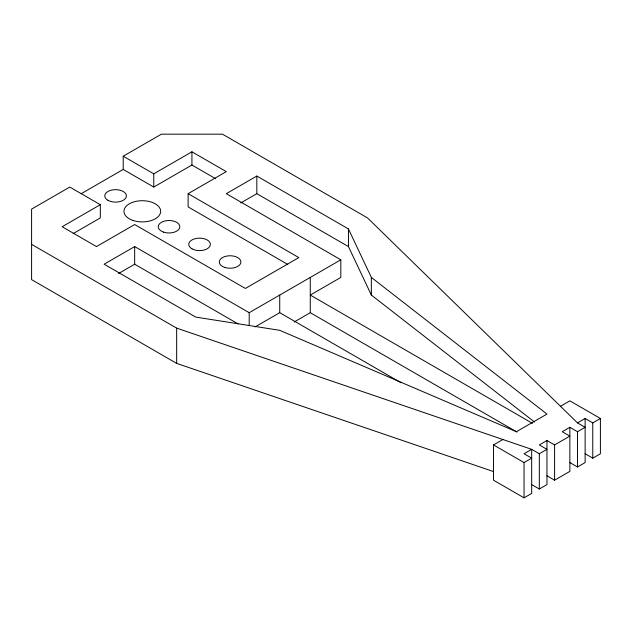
<?xml version="1.0" encoding="UTF-8"?>
<svg xmlns="http://www.w3.org/2000/svg" width="632" height="632" viewBox="0 0 632 632"><rect width="100%" height="100%" fill="white"/><g stroke="black" fill="none" stroke-linecap="round" stroke-linejoin="round"><path stroke-width="0.95" d="M81.228 193.676L123.216 169.431L123.216 156.215L161.397 134.174L222.472 134.174L367.532 217.922L577.498 422.895L585.129 427.303L577.498 431.711L569.859 427.303L562.227 431.711L569.859 436.119L554.588 444.936L546.957 440.528L539.317 444.936L546.957 449.344L539.317 453.752L531.686 449.344L176.66 328.119L31.6 244.371M73.17 233.595L100.314 217.922L100.314 204.697L62.141 226.738L96.499 246.575L134.671 224.534L245.374 288.453L298.825 257.595L188.115 193.676L188.115 206.901L287.75 264.429M123.216 156.215L153.758 173.84L191.93 151.806L226.288 171.635L188.115 193.676M123.216 169.431L153.758 187.064L191.93 165.023L215.686 178.738M340.814 259.799L249.198 312.69L134.671 246.575L104.13 264.208L195.754 317.098L279.731 330.323L516.415 431.711L546.957 414.079L371.355 277.432L348.445 228.942L256.829 176.044L226.288 193.676L340.814 259.799L340.814 277.432L310.273 295.065L532.428 423.322M118.555 273.514L134.671 264.208L238.082 323.908M240.713 202.983L256.829 193.676L348.445 246.575L371.355 295.065L534.522 422.034M255.131 326.894L279.731 312.698L401.067 382.747M294.157 321.996L310.273 312.698L517.047 432.075M493.513 444.936L524.054 462.561L531.686 458.161L524.054 453.752L531.686 449.344L531.686 493.418L524.054 497.826L493.513 480.194L493.513 444.936L502.898 439.509M560.473 406.273L569.859 400.854L600.4 418.487L600.4 453.752L592.769 458.161L585.129 453.752M577.498 422.895L585.129 418.487L592.769 422.895L600.4 418.487M531.686 484.602L539.317 489.01L546.957 484.602L546.957 440.528M546.957 475.785L554.588 480.194L569.859 471.385L569.859 427.303M569.859 462.569L577.498 466.977L585.129 462.569L585.129 418.487M100.314 204.697L69.773 187.064L31.6 209.105L31.6 279.636L176.66 363.384L493.576 471.591M592.769 422.895L592.769 458.161M577.498 431.711L577.498 466.977M554.588 444.936L554.588 480.194M539.317 453.752L539.317 489.01M524.054 462.561L524.054 497.826M371.355 277.432L371.355 295.065M348.445 228.942L348.445 246.575M310.273 277.432L310.273 312.698M279.731 295.065L279.731 312.698M256.829 176.044L256.829 193.676M249.198 312.69L249.198 325.425M191.93 151.806L191.93 165.023M176.66 328.119L176.66 363.384M153.758 173.84L153.758 187.064M134.671 246.575L134.671 264.208M163.633 232.134A10.799 6.233 0 0 0 179.828 226.738A10.799 6.233 0 0 0 163.633 221.342A10.799 6.233 0 0 0 163.633 232.134M107.946 200.289A10.799 6.233 0 0 0 126.013 197.5A10.799 6.233 0 0 0 112.788 189.861A10.799 6.233 0 0 0 107.946 200.289M224.708 267.399A10.799 6.233 0 0 0 240.903 262.003A10.799 6.233 0 0 0 224.708 256.6A10.799 6.233 0 0 0 224.708 267.399M191.93 248.779A10.799 6.233 0 0 0 209.998 245.982A10.799 6.233 0 0 0 196.773 238.351A10.799 6.233 0 0 0 191.93 248.779M133.131 220.489A18.352 10.594 0 0 0 160.662 211.309A18.352 10.594 0 0 0 133.131 202.129A18.352 10.594 0 0 0 133.131 220.489"/></g></svg>
